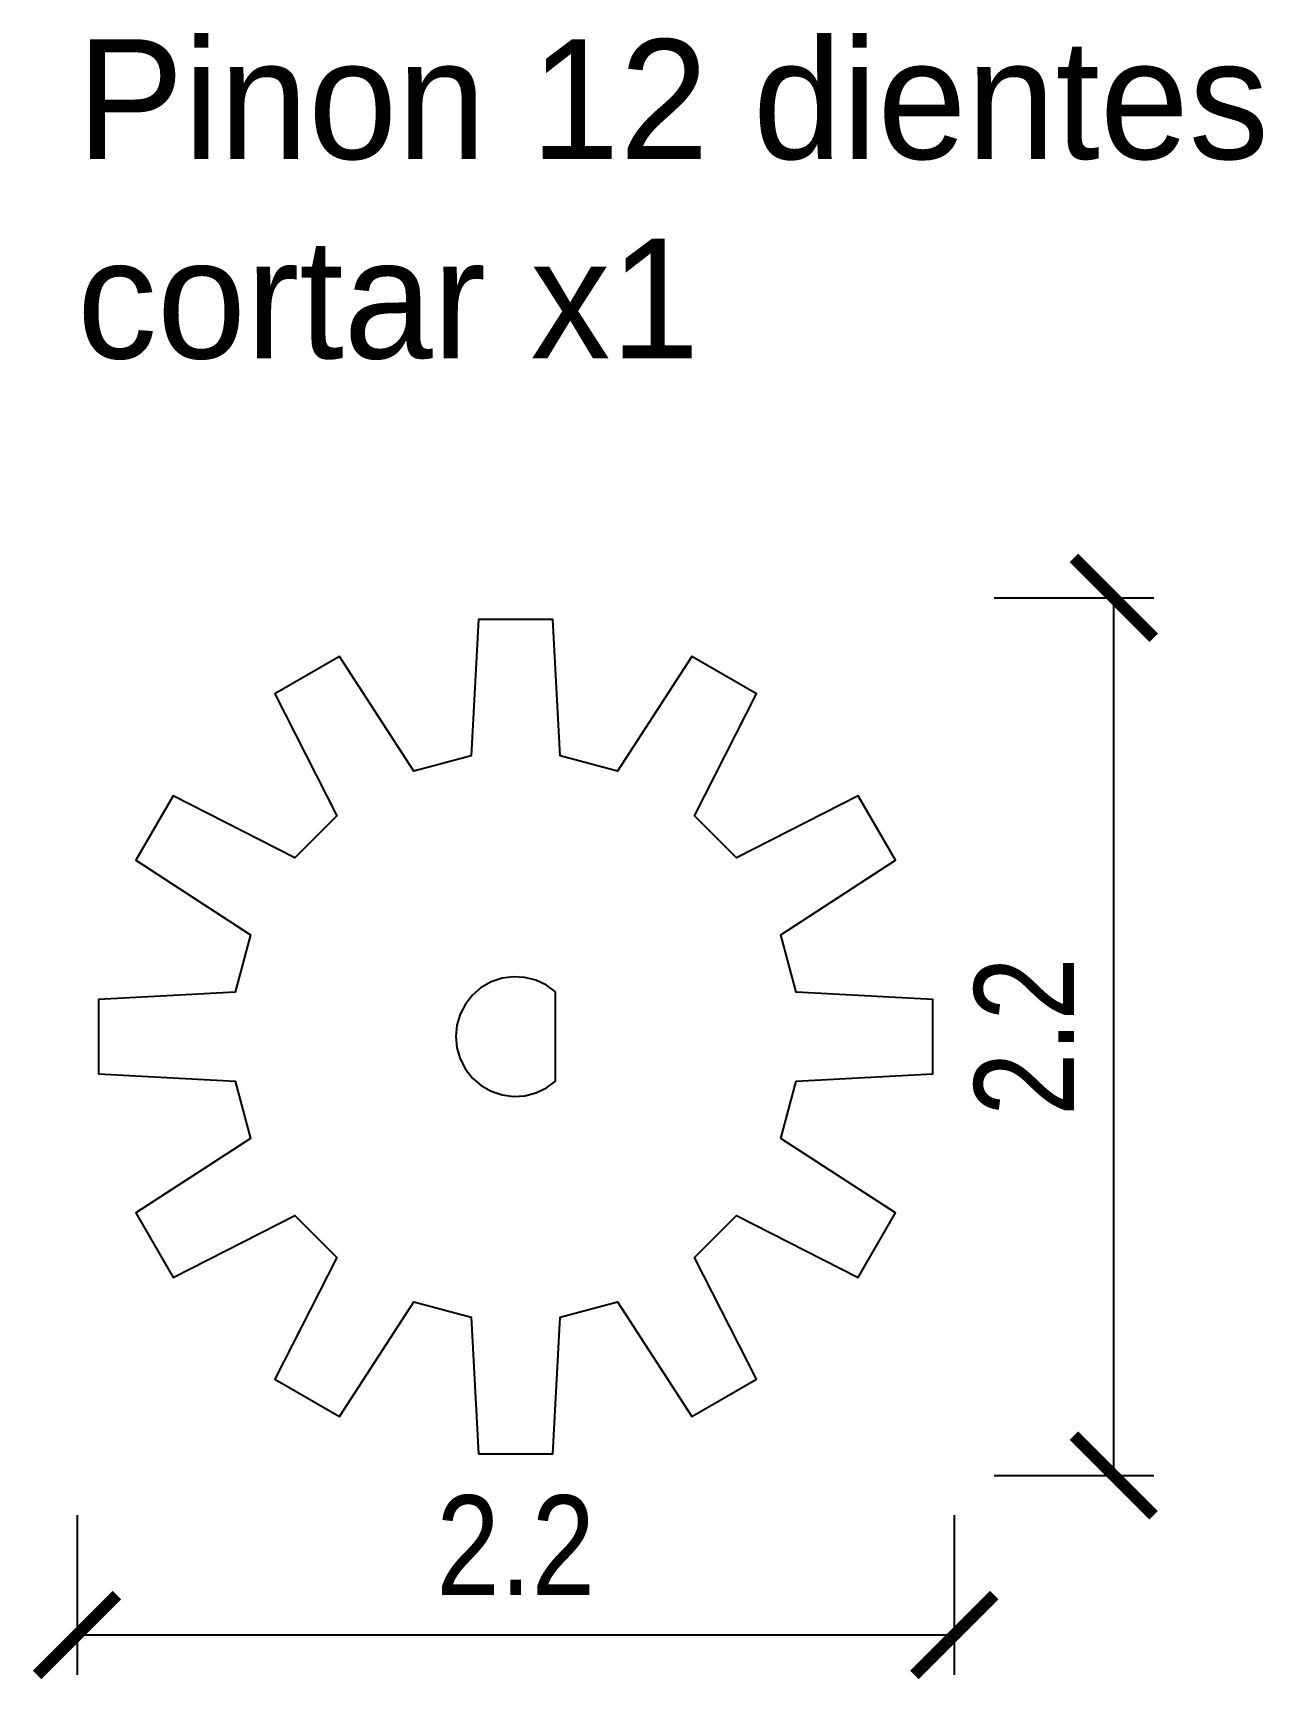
# Model space of a CAD drawing. Header units: centimetres. Extents: x 1.09 to 4.17, y 0.69 to 4.82.
import ezdxf

# ---------------------------------------------------------------- set-up
doc = ezdxf.new("R2010")
doc.units = ezdxf.units.CM
doc.layers.add('CORTE', color=1, linetype='Continuous')
doc.layers.add('ETIQUETA', color=5, linetype='Continuous')
doc.styles.add('OpenSansCondensed-Light', font='OpenSansCondensed-Light.ttf')
doc.dimstyles.new('EZDXF', dxfattribs={"dimtxt": 0.25, "dimasz": 0.175, "dimexe": 0.375, "dimexo": 0.125, "dimgap": 0.1, "dimtad": 1, "dimlfac": 100, "dimzin": 12, "dimdsep": 46, "dimtxsty": 'OpenSansCondensed-Light', "dimblk": 'ARCHTICK', "dimcen": 2.5, "dimazin": 3, "dimtfac": 0.5, "dimtmove": 2, "dimatfit": 3, "dimarcsym": 0})

# ---------------------------------------------------------------- blocks, each defined once
blk = doc.blocks.new('_ARCHTICK')
at = {"color": 0, "linetype": 'ByBlock', "const_width": 0.15}
blk.add_lwpolyline([(-0.5, -0.5), (0.5, 0.5)], dxfattribs=at)

msp = doc.modelspace()

# ---------------------------------------------------------------- linework, layer by layer
at = {"layer": 'CORTE'}
for points in [[(3.0037, 2.1885), (3.3458, 2.2067), (3.3458, 2.3933), (3.0037, 2.4115), (2.9652, 2.5553), (3.2524, 2.7421), (3.1591, 2.9038), (2.8537, 2.7484), (2.7484, 2.8537), (2.9038, 3.1591), (2.7421, 3.2524), (2.5553, 2.9652), (2.4115, 3.0037), (2.3933, 3.3458), (2.2067, 3.3458), (2.1885, 3.0037), (2.0447, 2.9652), (1.8579, 3.2524), (1.6962, 3.1591), (1.8516, 2.8537), (1.7463, 2.7484), (1.4409, 2.9038), (1.3476, 2.7421), (1.6348, 2.5553), (1.5963, 2.4115), (1.2542, 2.3933), (1.2542, 2.2067), (1.5963, 2.1885), (1.6348, 2.0447), (1.3476, 1.8579), (1.4409, 1.6962), (1.7463, 1.8516), (1.8516, 1.7463), (1.6962, 1.4409), (1.8579, 1.3476), (2.0447, 1.6348), (2.1885, 1.5963), (2.2067, 1.2542), (2.3933, 1.2542), (2.4115, 1.5963), (2.5553, 1.6348), (2.7421, 1.3476), (2.9038, 1.4409), (2.7484, 1.7463), (2.8537, 1.8516), (3.1591, 1.6962), (3.2524, 1.8579), (2.9652, 2.0447)], [(2.4, 2.4118), (2.3769, 2.4288), (2.3509, 2.4411), (2.3231, 2.4482), (2.2944, 2.4499), (2.266, 2.4461), (2.2388, 2.4369), (2.2138, 2.4228), (2.192, 2.4041), (2.1741, 2.3816), (2.1609, 2.3561), (2.1527, 2.3286), (2.15, 2.3), (2.1527, 2.2714), (2.1609, 2.2439), (2.1741, 2.2184), (2.192, 2.1959), (2.2138, 2.1772), (2.2388, 2.1631), (2.266, 2.1539), (2.2944, 2.1501), (2.3231, 2.1518), (2.3509, 2.1589), (2.3769, 2.1712), (2.4, 2.1882)]]:
    msp.add_lwpolyline(points, close=True, dxfattribs=at)

# ---------------------------------------------------------------- texts
at = {"layer": 'ETIQUETA'}
for s, p in [('Pinon 12 dientes', (1.2, 4.5)), ('cortar x1', (1.2, 4))]:
    msp.add_text(s, height=0.3, dxfattribs=at).set_placement(p)

# ---------------------------------------------------------------- dimensions: what is measured, and where the dimension line sits
msp.add_linear_dim(base=(3.8, 1.2), p1=(3.4, 1.2), p2=(3.4, 3.4), angle=90, dimstyle='EZDXF', override={"dimtxt": 0.25, "dimasz": 0.2, "dimexe": 0.1, "dimexo": 0.1, "dimdec": 2, "dimlfac": 1, "dimzin": 8}, dxfattribs=at).render()
msp.add_linear_dim(base=(1.2, 0.8), p1=(1.2, 1.2), p2=(3.4, 1.2), dimstyle='EZDXF', override={"dimtxt": 0.25, "dimasz": 0.2, "dimexe": 0.1, "dimexo": 0.1, "dimdec": 2, "dimlfac": 1, "dimzin": 8}, dxfattribs=at).render()

doc.saveas('drawing.dxf')
